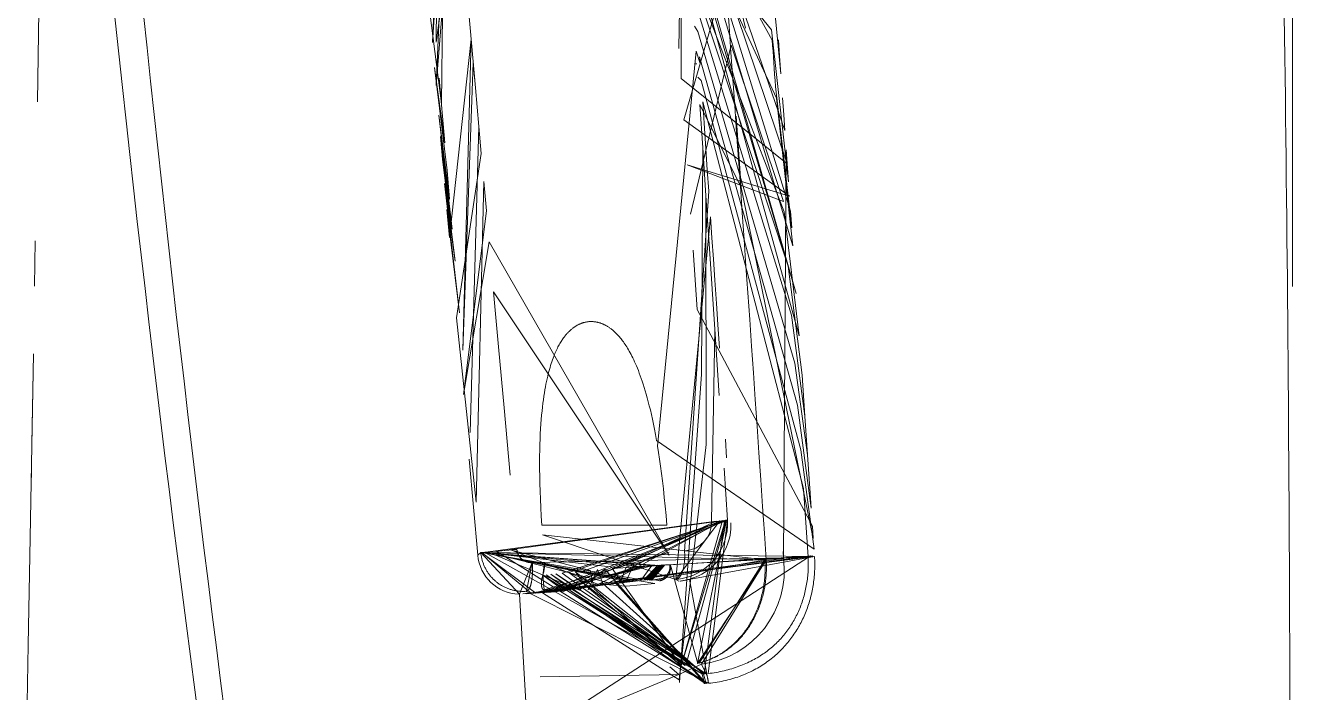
# Model space of a CAD drawing. Header units: millimetres. Extents: x 521 to 148073, y -17811 to 32040.
# Drawn here: x 59910.47 to 59957.07, y 10055.45 to 10079.98 of the extents above; entities that cross this region are included whole.
import ezdxf

# ---------------------------------------------------------------- set-up
doc = ezdxf.new("R2010")
doc.units = ezdxf.units.MM
doc.layers.add('Datové rozvody', color=6, linetype='Continuous')
doc.layers.add('PDF_Geometrie', color=7, linetype='Continuous', true_color=0xbdbdbd)

# ---------------------------------------------------------------- blocks, each defined once
blk = doc.blocks.new('projektor')
at = {"layer": 'PDF_Geometrie', "lineweight": 13}
for points in [[(86263.341, 14942.663), (86266.557, 14942.608), (86259.339, 14942.734), (86256.15, 14942.791), (86250.621, 14942.897)], [(86261.738, 14942.691), (86263.341, 14942.663)], [(86268.977, 14942.568), (86270.603, 14942.541)], [(86272.099, 14927.719), (86273.124, 14927.808), (86276.805, 14928.259), (86274.106, 14927.894), (86276.417, 14928.094)], [(86276.078, 14926.797), (86276.965, 14926.876), (86266.699, 14927.247), (86277.818, 14926.951), (86270.723, 14927.727), (86271.723, 14927.814), (86268.032, 14927.364), (86272.651, 14927.897), (86269.879, 14927.526), (86273.519, 14927.972), (86274.333, 14928.043), (86271.02, 14927.625), (86275.096, 14928.11), (86272.099, 14927.719)], [(86266.807, 14925.97), (86268.775, 14926.146), (86259.364, 14919.862), (86270.566, 14926.307), (86265.109, 14927.229), (86271.674, 14926.406), (86272.726, 14926.5), (86261.253, 14926.765), (86267.846, 14927.473), (86273.729, 14926.589)], [(86274.69, 14926.674), (86276.078, 14926.797), (86278.225, 14926.986), (86279.002, 14927.056), (86279.374, 14927.088), (86280.086, 14927.15), (86280.425, 14927.181), (86281.075, 14927.238), (86281.384, 14927.264), (86281.683, 14927.291), (86282.246, 14927.339), (86282.509, 14927.363), (86282.765, 14927.385), (86283.249, 14927.428)], [(86259.367, 14926.713), (86262.796, 14927.022)], [(86273.729, 14926.589), (86274.69, 14926.674), (86263.747, 14926.985)], [(86258.126, 14924.309), (86258.121, 14924.339), (86258.126, 14924.309), (86258.131, 14924.276), (86258.136, 14924.243), (86258.141, 14924.206), (86258.15, 14924.147), (86258.158, 14924.085), (86258.171, 14923.995), (86258.183, 14923.897), (86258.199, 14923.765), (86258.648, 14924.385), (86255.421, 14919.29), (86258.662, 14924.262), (86258.215, 14923.623), (86260.613, 14917.825), (86255.423, 14919.272), (86258.681, 14924.098), (86258.232, 14923.473), (86255.119, 14918.542), (86258.7, 14923.921), (86258.253, 14923.283), (86260.611, 14917.839), (86258.723, 14923.697), (86258.274, 14923.082), (86255.116, 14918.576), (86258.748, 14923.46), (86260.61, 14917.856), (86255.407, 14919.434), (86258.295, 14922.876), (86258.772, 14923.211), (86258.314, 14922.665), (86255.112, 14918.609), (86260.607, 14917.883), (86258.796, 14922.956), (86258.352, 14920.375), (86258.257, 14921.409), (86258.335, 14922.451), (86259.545, 14925.503), (86258.82, 14922.695), (86258.154, 14922.543), (86255.405, 14919.451), (86254.775, 14918.508), (86259.498, 14926.03), (86260.604, 14917.916), (86258.135, 14922.767), (86258.845, 14922.431), (86258.355, 14922.236), (86255.109, 14918.643), (86254.772, 14918.543), (86258.867, 14922.169), (86258.108, 14923.083), (86259.474, 14926.327), (86258.373, 14922.023), (86260.6, 14917.963), (86255.407, 14919.434), (86258.89, 14921.908), (86259.34, 14914.728), (86258.391, 14921.814), (86254.769, 14918.579), (86258.084, 14923.393), (86255.106, 14918.678), (86259.463, 14926.458), (86258.91, 14921.653), (86260.593, 14918.049), (86258.491, 14919.633), (86260.089, 14924.399), (86259.197, 14916.395), (86255.463, 14918.712), (86255.095, 14919.518), (86252.968, 14924.626), (86259.335, 14914.805), (86258.407, 14921.611), (86258.93, 14921.407), (86259.469, 14919.871), (86258.121, 14924.339), (86258.065, 14923.648), (86260.582, 14918.183), (86259.458, 14926.518), (86259.314, 14914.714), (86258.948, 14921.17), (86258.422, 14921.416), (86259.097, 14924.763), (86259.266, 14915.775), (86259.307, 14914.803), (86257.974, 14925.096), (86258.048, 14923.891), (86258.962, 14920.983), (86259.457, 14926.55), (86258.433, 14921.261), (86257.983, 14924.952), (86259.245, 14915.773), (86258.974, 14920.806), (86258.035, 14924.081), (86258.444, 14921.115), (86259.455, 14926.569), (86257.994, 14924.786), (86258.985, 14920.641), (86258.025, 14924.26), (86258.452, 14920.977), (86258.004, 14924.63), (86259.454, 14926.581), (86258.994, 14920.488), (86258.458, 14920.874), (86258.013, 14924.485), (86259, 14920.375), (86259.454, 14926.589), (86258.463, 14920.778), (86259.006, 14920.273), (86258.467, 14920.712), (86259.009, 14920.201), (86258.469, 14920.649), (86259.012, 14920.136), (86258.472, 14920.591), (86259.014, 14920.097), (86258.473, 14920.554), (86259.014, 14920.059), (86258.474, 14920.521), (86259.015, 14920.023), (86258.474, 14920.488), (86259.196, 14916.416)], [(86254.78, 14918.456), (86254.789, 14918.376), (86254.798, 14918.298), (86254.808, 14918.221), (86254.821, 14918.144), (86254.834, 14918.068), (86254.849, 14917.993), (86254.864, 14917.919), (86254.881, 14917.844), (86254.899, 14917.771), (86254.918, 14917.699), (86254.938, 14917.627), (86254.959, 14917.555), (86254.982, 14917.484), (86255.005, 14917.415), (86255.029, 14917.346), (86255.055, 14917.278), (86255.081, 14917.211), (86255.109, 14917.145), (86255.137, 14917.079), (86255.166, 14917.015), (86255.196, 14916.952), (86255.228, 14916.889), (86255.26, 14916.828), (86255.292, 14916.767), (86255.325, 14916.707), (86255.36, 14916.649), (86255.395, 14916.591), (86255.431, 14916.534), (86255.467, 14916.478), (86255.504, 14916.423), (86255.542, 14916.369), (86255.581, 14916.316), (86255.619, 14916.265), (86255.659, 14916.214), (86255.7, 14916.163), (86255.741, 14916.113), (86255.783, 14916.064), (86255.825, 14916.016), (86255.869, 14915.97), (86255.913, 14915.923), (86255.957, 14915.878), (86256.003, 14915.833), (86256.048, 14915.791), (86256.093, 14915.748), (86256.14, 14915.706), (86256.187, 14915.665), (86256.234, 14915.626), (86256.281, 14915.587), (86256.33, 14915.548), (86256.379, 14915.511), (86256.429, 14915.474), (86256.48, 14915.438), (86256.532, 14915.402), (86256.584, 14915.367), (86256.635, 14915.334), (86256.689, 14915.3), (86256.742, 14915.268), (86256.795, 14915.237), (86256.85, 14915.207), (86256.904, 14915.177), (86256.958, 14915.148), (86257.014, 14915.119), (86257.07, 14915.093), (86257.126, 14915.065), (86257.183, 14915.04), (86257.241, 14915.014), (86257.3, 14914.991), (86257.357, 14914.967), (86257.417, 14914.944), (86257.475, 14914.923), (86257.535, 14914.902), (86257.594, 14914.882), (86257.654, 14914.863), (86257.715, 14914.845), (86257.776, 14914.827), (86257.837, 14914.81), (86257.9, 14914.794), (86257.962, 14914.778), (86258.024, 14914.765), (86258.087, 14914.751), (86258.15, 14914.739), (86258.213, 14914.728), (86258.276, 14914.716), (86258.34, 14914.706), (86258.404, 14914.698), (86258.467, 14914.69), (86258.533, 14914.683), (86258.597, 14914.676), (86258.662, 14914.671), (86258.727, 14914.665), (86258.793, 14914.662), (86258.858, 14914.659), (86258.923, 14914.657), (86258.989, 14914.656), (86259.054, 14914.656), (86259.121, 14914.657), (86259.186, 14914.659), (86259.252, 14914.662), (86259.317, 14914.665), (86258.434, 14919.489), (86258.437, 14919.457), (86258.443, 14919.424), (86258.447, 14919.392), (86258.453, 14919.359), (86258.458, 14919.328), (86258.465, 14919.295), (86258.472, 14919.263), (86258.479, 14919.231), (86258.487, 14919.199), (86258.496, 14919.168), (86258.505, 14919.136), (86254.78, 14918.456), (86258.07, 14925.001), (86258.069, 14925.03), (86258.068, 14925.06), (86258.068, 14925.088), (86258.068, 14925.118), (86258.069, 14925.147), (86258.07, 14925.176), (86258.072, 14925.205), (86258.075, 14925.235), (86258.077, 14925.263), (86258.081, 14925.293), (86258.085, 14925.321), (86258.09, 14925.351), (86258.095, 14925.379), (86258.101, 14925.408), (86258.107, 14925.436), (86258.114, 14925.465), (86258.122, 14925.493), (86258.13, 14925.522), (86258.138, 14925.549), (86258.148, 14925.577), (86258.157, 14925.605), (86258.167, 14925.632), (86258.178, 14925.659), (86258.189, 14925.686), (86258.201, 14925.713), (86258.213, 14925.739), (86258.226, 14925.766), (86258.239, 14925.792), (86258.253, 14925.818), (86258.268, 14925.844), (86258.282, 14925.868), (86258.298, 14925.894), (86258.314, 14925.918), (86258.33, 14925.943), (86258.346, 14925.967), (86258.364, 14925.991), (86258.382, 14926.014), (86258.399, 14926.037), (86258.418, 14926.06), (86258.436, 14926.082), (86258.456, 14926.104), (86258.476, 14926.126), (86258.496, 14926.147), (86258.517, 14926.168), (86258.538, 14926.188), (86258.559, 14926.208), (86258.58, 14926.228), (86258.603, 14926.247), (86258.626, 14926.266), (86258.648, 14926.285), (86258.671, 14926.302), (86258.695, 14926.319), (86258.719, 14926.336), (86258.744, 14926.353), (86258.768, 14926.369), (86258.793, 14926.384), (86258.818, 14926.399), (86258.843, 14926.415), (86258.869, 14926.429), (86258.895, 14926.442), (86258.921, 14926.455), (86258.948, 14926.468), (86258.974, 14926.48), (86259.001, 14926.491), (86259.028, 14926.502), (86259.055, 14926.513), (86259.083, 14926.524), (86259.11, 14926.533), (86259.138, 14926.542), (86259.167, 14926.55), (86259.195, 14926.558), (86259.223, 14926.565), (86259.252, 14926.572), (86259.28, 14926.579), (86259.309, 14926.584), (86259.338, 14926.59), (86259.366, 14926.594), (86259.396, 14926.598), (86259.425, 14926.601), (86259.453, 14926.604), (86257.969, 14925.216), (86259.096, 14924.772), (86259.096, 14924.782), (86259.096, 14924.792), (86259.096, 14924.802), (86259.096, 14924.812), (86259.096, 14924.822), (86259.097, 14924.831), (86259.097, 14924.841), (86259.098, 14924.851), (86259.1, 14924.86), (86259.101, 14924.871), (86259.102, 14924.881), (86259.104, 14924.89), (86259.106, 14924.9), (86259.108, 14924.909), (86259.11, 14924.919), (86259.112, 14924.929), (86259.115, 14924.939), (86259.117, 14924.948), (86259.121, 14924.957), (86259.124, 14924.966), (86259.127, 14924.975), (86259.131, 14924.984), (86259.134, 14924.994), (86259.138, 14925.003), (86259.141, 14925.012), (86259.145, 14925.021), (86259.151, 14925.03), (86259.155, 14925.038), (86259.159, 14925.048), (86259.164, 14925.056), (86259.169, 14925.065), (86259.174, 14925.073), (86259.18, 14925.081), (86259.185, 14925.089), (86259.191, 14925.097), (86259.197, 14925.106), (86259.202, 14925.114), (86259.209, 14925.122), (86259.215, 14925.129), (86259.221, 14925.137), (86259.228, 14925.144), (86259.234, 14925.151), (86259.241, 14925.158), (86259.249, 14925.166), (86259.255, 14925.173), (86259.263, 14925.179), (86259.27, 14925.186), (86259.277, 14925.192), (86259.284, 14925.198), (86259.292, 14925.204), (86259.301, 14925.21), (86259.308, 14925.216), (86259.316, 14925.223), (86259.324, 14925.228), (86259.332, 14925.234), (86259.34, 14925.239), (86259.349, 14925.244), (86259.358, 14925.249), (86259.366, 14925.253), (86259.375, 14925.258), (86259.384, 14925.262), (86259.392, 14925.266), (86259.401, 14925.27), (86259.411, 14925.274), (86259.42, 14925.278), (86259.428, 14925.282), (86259.437, 14925.286), (86259.448, 14925.289), (86259.457, 14925.292), (86259.466, 14925.294), (86259.475, 14925.297), (86259.485, 14925.3), (86259.494, 14925.302), (86259.504, 14925.304), (86259.514, 14925.306), (86259.523, 14925.307), (86259.533, 14925.309), (86259.542, 14925.31), (86259.552, 14925.311), (86259.562, 14925.312), (86259.453, 14926.604), (86259.196, 14916.408)], [(86259.367, 14926.713), (86259.453, 14926.604)], [(86262.221, 14925.554), (86264.633, 14925.773), (86266.807, 14925.97)], [(86249.043, 14924.694), (86257.969, 14925.216)], [(86262.477, 14917.903), (86260.619, 14917.782), (86258.018, 14924.394), (86254.9, 14919.504)], [(86255.373, 14919.844), (86255.094, 14919.518), (86255.008, 14924.483)], [(86261.043, 14914.784), (86261.579, 14914.821), (86261.043, 14914.784), (86264.725, 14915.269), (86277.186, 14918.777), (86276.944, 14918.761), (86277.392, 14918.904), (86263.255, 14920.281), (86263.03, 14920.244), (86262.794, 14920.208), (86262.547, 14920.174), (86262.288, 14920.139), (86262.015, 14920.105), (86261.729, 14920.072), (86261.429, 14920.04), (86261.114, 14920.008), (86260.784, 14919.979), (86260.438, 14919.949), (86260.43, 14924.422), (86260.758, 14924.442), (86261.071, 14924.46), (86261.37, 14924.473), (86261.655, 14924.484), (86261.928, 14924.492), (86262.188, 14924.497), (86262.435, 14924.5), (86262.672, 14924.501), (86262.898, 14924.499), (86263.114, 14924.496), (86263.32, 14924.491), (86263.517, 14924.484), (86263.704, 14924.476), (86263.883, 14924.466), (86264.054, 14924.454), (86264.216, 14924.442), (86264.372, 14924.429), (86264.52, 14924.414), (86264.66, 14924.399), (86264.795, 14924.382), (86264.923, 14924.366), (86265.046, 14924.349), (86265.162, 14924.33), (86265.273, 14924.312), (86265.379, 14924.293), (86265.481, 14924.273), (86265.578, 14924.253), (86265.67, 14924.233), (86265.759, 14924.212), (86265.844, 14924.192), (86265.925, 14924.171), (86266.003, 14924.149), (86266.077, 14924.128), (86266.148, 14924.107), (86266.217, 14924.084), (86266.282, 14924.063), (86266.345, 14924.04), (86266.405, 14924.019), (86266.463, 14923.997), (86266.518, 14923.975), (86266.57, 14923.953), (86266.622, 14923.932), (86266.671, 14923.909), (86266.718, 14923.887), (86266.764, 14923.866), (86266.807, 14923.843), (86266.849, 14923.821), (86266.889, 14923.798), (86266.927, 14923.777), (86266.965, 14923.755), (86267.001, 14923.732), (86267.035, 14923.711), (86267.068, 14923.688), (86267.1, 14923.667), (86267.131, 14923.646), (86267.159, 14923.624), (86267.188, 14923.603), (86267.213, 14923.582), (86267.239, 14923.561), (86267.263, 14923.541), (86267.286, 14923.521), (86267.307, 14923.501), (86267.328, 14923.482), (86267.348, 14923.463), (86267.366, 14923.443), (86267.385, 14923.425), (86267.403, 14923.406), (86267.419, 14923.387), (86267.435, 14923.369), (86267.45, 14923.351), (86267.465, 14923.332), (86267.479, 14923.314), (86267.493, 14923.296), (86267.506, 14923.279), (86267.518, 14923.26), (86267.531, 14923.243), (86267.542, 14923.225), (86267.554, 14923.207), (86267.564, 14923.19), (86267.575, 14923.173), (86267.585, 14923.154), (86267.594, 14923.137), (86267.603, 14923.12), (86267.612, 14923.102), (86267.62, 14923.084), (86267.628, 14923.067), (86267.636, 14923.05), (86267.643, 14923.031), (86267.65, 14923.014), (86267.657, 14922.996), (86267.662, 14922.978), (86267.669, 14922.961), (86267.674, 14922.943), (86267.679, 14922.925), (86267.684, 14922.907), (86267.689, 14922.889), (86267.693, 14922.871), (86267.697, 14922.853), (86267.7, 14922.835), (86267.704, 14922.817), (86267.707, 14922.798), (86267.709, 14922.78), (86267.711, 14922.762), (86267.713, 14922.743), (86267.714, 14922.725), (86267.715, 14922.707), (86267.716, 14922.689), (86267.717, 14922.67), (86267.717, 14922.652), (86267.717, 14922.634), (86267.716, 14922.615), (86267.715, 14922.597), (86267.714, 14922.579), (86267.712, 14922.56), (86267.71, 14922.542), (86267.708, 14922.524), (86267.705, 14922.505), (86267.703, 14922.486), (86267.7, 14922.468), (86267.695, 14922.449), (86267.691, 14922.431), (86267.687, 14922.413), (86267.683, 14922.394), (86267.677, 14922.375), (86267.672, 14922.357), (86267.666, 14922.339), (86267.66, 14922.319), (86267.653, 14922.301), (86267.646, 14922.282), (86267.639, 14922.263), (86267.631, 14922.244), (86267.622, 14922.225), (86267.614, 14922.205), (86267.605, 14922.187), (86267.595, 14922.167), (86267.585, 14922.147), (86267.575, 14922.128), (86267.563, 14922.108), (86267.552, 14922.087), (86267.54, 14922.067), (86267.526, 14922.047), (86267.513, 14922.026), (86267.499, 14922.005), (86267.483, 14921.984), (86267.468, 14921.962), (86267.451, 14921.94), (86267.434, 14921.917), (86267.416, 14921.895), (86267.396, 14921.873), (86267.376, 14921.848), (86267.354, 14921.825), (86267.331, 14921.8), (86267.307, 14921.775), (86267.282, 14921.75), (86267.254, 14921.723), (86267.227, 14921.698), (86267.197, 14921.67), (86267.166, 14921.643), (86267.133, 14921.615), (86267.098, 14921.588), (86267.063, 14921.559), (86267.026, 14921.531), (86266.986, 14921.502), (86266.945, 14921.473), (86266.902, 14921.444), (86266.857, 14921.415), (86266.81, 14921.384), (86266.761, 14921.355), (86266.71, 14921.324), (86266.657, 14921.294), (86266.601, 14921.262), (86266.543, 14921.231), (86266.481, 14921.199), (86266.417, 14921.167), (86266.35, 14921.134), (86266.279, 14921.102), (86266.205, 14921.069), (86266.128, 14921.036), (86266.047, 14921.002), (86265.963, 14920.967), (86265.874, 14920.934), (86265.781, 14920.899), (86265.683, 14920.864), (86265.582, 14920.829), (86265.473, 14920.793), (86265.361, 14920.758), (86265.243, 14920.721), (86265.118, 14920.686), (86264.987, 14920.649), (86264.85, 14920.612), (86264.705, 14920.576), (86264.554, 14920.538), (86264.394, 14920.501), (86264.227, 14920.464), (86264.051, 14920.427), (86263.867, 14920.391), (86263.673, 14920.354), (86263.468, 14920.316), (86259.574, 14914.684), (86263.129, 14915.159), (86276.335, 14918.718), (86276.462, 14918.84)], [(86302.118, 14920.555), (86303.144, 14920.632), (86303.156, 14920.739), (86292.678, 14920.61), (86278.209, 14917.139)], [(86258.445, 14920.214), (86258.447, 14920.199), (86258.45, 14920.186), (86258.453, 14920.172), (86258.456, 14920.159), (86258.46, 14920.145), (86258.464, 14920.132), (86258.469, 14920.119), (86258.475, 14920.106), (86258.48, 14920.094), (86258.487, 14920.08), (86258.493, 14920.068), (86258.5, 14920.056), (86258.508, 14920.044), (86258.515, 14920.031), (86258.523, 14920.02), (86258.532, 14920.009), (86258.54, 14919.998), (86258.549, 14919.987), (86258.56, 14919.977), (86258.569, 14919.966), (86258.579, 14919.956), (86258.59, 14919.947), (86258.601, 14919.938), (86258.611, 14919.929), (86258.622, 14919.92), (86258.634, 14919.911), (86258.645, 14919.903), (86258.657, 14919.896), (86258.669, 14919.888), (86258.682, 14919.882), (86258.694, 14919.875), (86258.707, 14919.869), (86258.719, 14919.863), (86258.732, 14919.858), (86258.746, 14919.852), (86258.758, 14919.847), (86258.772, 14919.843), (86258.785, 14919.839), (86258.8, 14919.835), (86258.813, 14919.832), (86258.826, 14919.829), (86258.84, 14919.826), (86258.854, 14919.824), (86258.868, 14919.822), (86258.881, 14919.821), (86258.896, 14919.819), (86258.91, 14919.818), (86258.923, 14919.818), (86258.937, 14919.818), (86258.952, 14919.818), (86258.965, 14919.819), (86258.979, 14919.82), (86258.993, 14919.821), (86259.007, 14919.823), (86255.489, 14918.845), (86255.489, 14918.851), (86260.615, 14917.813), (86260.615, 14917.808), (86260.615, 14917.803), (86260.616, 14917.798), (86260.617, 14917.795), (86260.617, 14917.79), (86260.618, 14917.787), (86260.618, 14917.785), (86260.619, 14917.783), (86260.619, 14917.782), (86255.128, 14918.469), (86255.137, 14918.396), (86255.147, 14918.322), (86255.159, 14918.251), (86255.172, 14918.18), (86255.184, 14918.109), (86255.199, 14918.039), (86255.213, 14917.97), (86255.229, 14917.9), (86255.246, 14917.831), (86255.264, 14917.763), (86255.283, 14917.696), (86255.302, 14917.629), (86255.323, 14917.563), (86255.344, 14917.496), (86255.365, 14917.432), (86255.389, 14917.368), (86255.412, 14917.305), (86255.438, 14917.242), (86255.463, 14917.181), (86255.489, 14917.12), (86255.516, 14917.06), (86255.543, 14917.001), (86255.573, 14916.942), (86255.602, 14916.885), (86255.632, 14916.828), (86255.663, 14916.772), (86255.695, 14916.717), (86255.726, 14916.663), (86255.76, 14916.61), (86255.794, 14916.559), (86255.828, 14916.508), (86255.862, 14916.457), (86255.898, 14916.407), (86255.934, 14916.358), (86255.972, 14916.31), (86256.009, 14916.264), (86256.048, 14916.217), (86256.087, 14916.171), (86256.127, 14916.126), (86256.167, 14916.081), (86256.208, 14916.039), (86256.249, 14915.997), (86256.291, 14915.955), (86256.333, 14915.915), (86256.375, 14915.876), (86256.419, 14915.837), (86256.462, 14915.8), (86256.507, 14915.762), (86256.553, 14915.725), (86256.599, 14915.69), (86256.646, 14915.654), (86256.693, 14915.62), (86256.741, 14915.585), (86256.79, 14915.553), (86256.838, 14915.52), (86256.887, 14915.488), (86256.938, 14915.458), (86256.987, 14915.428), (86257.038, 14915.4), (86257.089, 14915.371), (86257.14, 14915.344), (86257.192, 14915.318), (86257.245, 14915.291), (86257.298, 14915.267), (86257.352, 14915.242), (86257.405, 14915.218), (86257.46, 14915.195), (86257.515, 14915.173), (86257.57, 14915.152), (86257.626, 14915.131), (86257.682, 14915.112), (86257.738, 14915.094), (86257.795, 14915.075), (86257.852, 14915.058), (86257.909, 14915.042), (86257.967, 14915.026), (86258.026, 14915.011), (86258.084, 14914.997), (86258.143, 14914.984), (86258.202, 14914.972), (86258.262, 14914.96), (86258.321, 14914.949), (86258.38, 14914.94), (86258.441, 14914.931), (86258.502, 14914.923), (86258.562, 14914.916), (86258.623, 14914.91), (86258.684, 14914.904), (86258.746, 14914.899), (86258.807, 14914.895), (86258.869, 14914.892), (86258.931, 14914.89), (86258.993, 14914.889), (86259.054, 14914.889), (86259.115, 14914.889), (86259.178, 14914.891), (86259.24, 14914.894), (86259.301, 14914.897)], [(86258.445, 14920.214), (86258.467, 14920.291)], [(86258.491, 14919.633), (86258.431, 14919.522)], [(86259.301, 14914.897), (86261.75, 14915.064), (86275.574, 14918.666), (86274.812, 14918.614), (86273.898, 14918.552), (86273.138, 14918.501), (86272.377, 14918.449), (86259.49, 14919.315), (86259.468, 14919.313), (86259.446, 14919.312), (86259.424, 14919.311), (86259.401, 14919.311), (86259.38, 14919.31), (86259.358, 14919.31), (86259.336, 14919.31), (86259.314, 14919.31), (86259.292, 14919.31), (86259.27, 14919.311), (86259.249, 14919.311), (86259.228, 14919.312), (86259.207, 14919.313), (86259.185, 14919.315), (86259.164, 14919.316), (86259.143, 14919.318), (86259.123, 14919.32), (86259.102, 14919.322), (86259.082, 14919.324), (86259.062, 14919.327), (86259.042, 14919.33), (86259.023, 14919.333), (86259.003, 14919.336), (86258.983, 14919.339), (86258.965, 14919.343), (86258.946, 14919.346), (86258.927, 14919.35), (86258.91, 14919.354), (86258.892, 14919.358), (86258.874, 14919.362), (86258.857, 14919.367), (86258.84, 14919.371), (86258.823, 14919.376), (86258.807, 14919.381), (86258.791, 14919.387), (86258.775, 14919.392), (86258.76, 14919.398), (86258.745, 14919.403), (86258.73, 14919.409), (86258.716, 14919.415), (86258.702, 14919.421), (86258.689, 14919.427), (86258.676, 14919.434), (86258.663, 14919.44), (86258.651, 14919.448), (86258.639, 14919.455), (86258.628, 14919.461), (86258.616, 14919.468), (86258.606, 14919.475), (86258.596, 14919.483), (86258.586, 14919.49), (86258.577, 14919.498), (86258.568, 14919.506), (86258.56, 14919.514), (86258.552, 14919.522), (86258.544, 14919.53), (86258.537, 14919.538), (86258.53, 14919.546), (86258.524, 14919.554), (86258.518, 14919.563), (86258.514, 14919.571), (86258.509, 14919.58), (86258.505, 14919.588), (86258.501, 14919.597), (86258.497, 14919.605), (86258.495, 14919.614), (86258.493, 14919.624), (86258.491, 14919.633), (86271.466, 14918.387), (86270.71, 14918.336), (86269.954, 14918.285), (86269.192, 14918.233), (86268.367, 14918.178), (86267.617, 14918.128), (86266.765, 14918.071)], [(86259.016, 14919.962), (86259.016, 14919.992)], [(86275.481, 14918.773), (86273.927, 14918.667), (86265.838, 14918.71), (86254.805, 14919.497)], [(86273.927, 14918.667), (86272.22, 14918.551), (86263.32, 14918.54), (86254.912, 14919.505)], [(86259.488, 14915.791), (86259.266, 14915.775), (86259.245, 14915.773), (86273.853, 14915.676), (86272.714, 14915.596), (86278.148, 14916.203), (86280.155, 14917.824), (86274.926, 14919.337), (86272.206, 14915.561), (86273.326, 14919.225), (86272.012, 14915.774), (86277.597, 14917.645), (86271.558, 14919.103)], [(86275.113, 14915.765), (86275.718, 14915.807), (86275.113, 14915.765), (86274.549, 14915.724), (86284.96, 14919.319)], [(86284.953, 14919.429), (86276.412, 14919.44), (86273.362, 14915.642), (86284.091, 14919.257)], [(86284.105, 14919.369), (86271.661, 14915.522), (86271.07, 14915.48), (86276.127, 14916.061), (86276.343, 14916.076), (86276.558, 14916.092), (86276.773, 14916.107), (86276.984, 14916.121), (86277.188, 14916.135), (86277.39, 14916.15), (86277.587, 14916.164), (86277.778, 14916.177), (86283.257, 14919.199)], [(86283.344, 14919.316), (86270.423, 14915.436), (86275.701, 14916.032), (86282.431, 14919.141)], [(86282.44, 14919.253), (86268.721, 14915.317), (86281.506, 14919.076)], [(86281.63, 14919.197), (86267.204, 14915.211), (86271.644, 14915.749), (86279.997, 14918.971)], [(86284.96, 14919.319), (86285.865, 14919.382), (86277.483, 14919.516)], [(86255.119, 14918.542), (86255.463, 14918.712)], [(86270.266, 14919.013), (86268.146, 14918.868), (86260.394, 14914.74), (86259.959, 14914.71), (86272.508, 14917.292), (86275.481, 14918.773)], [(86261.579, 14914.821), (86262.946, 14914.916), (86266.234, 14915.373), (86278.095, 14918.84), (86278.279, 14918.964)], [(86262.946, 14914.916), (86264.338, 14915.012), (86267.94, 14915.491), (86279.015, 14918.903), (86279.137, 14919.024)], [(86264.338, 14915.012), (86265.8, 14915.113), (86269.701, 14915.614), (86279.818, 14918.959), (86279.919, 14919.078)], [(86276.93, 14918.92), (86276.932, 14918.907)], [(86272.22, 14918.551), (86270.316, 14918.423), (86267.449, 14918.231), (86260.57, 14918.356)], [(86267.449, 14918.231), (86265.073, 14918.073)], [(86262.84, 14917.812), (86263.507, 14917.856)], [(86272.508, 14917.292), (86275.061, 14917.469)], [(86277.206, 14915.913), (86277.795, 14915.953), (86277.206, 14915.913), (86276.575, 14915.868), (86285.251, 14916.703)]]:
    blk.add_lwpolyline(points, dxfattribs=at)
for points in [[(86277.209, 14942.44), (86278.813, 14942.415), (86277.209, 14942.44), (86275.573, 14942.464)], [(86283.249, 14927.428), (86284.435, 14927.531), (86276.155, 14928.203), (86286.792, 14927.736), (86277.702, 14928.337), (86288.311, 14927.867), (86275.513, 14928.016), (86278.769, 14928.43), (86289.537, 14927.974), (86279.709, 14928.511), (86290.746, 14928.078), (86277.71, 14928.205)], [(86259.097, 14924.763), (86259.075, 14924.761), (86259.053, 14924.76), (86259.031, 14924.759), (86259.008, 14924.758), (86258.986, 14924.756), (86258.963, 14924.756), (86258.941, 14924.755), (86258.919, 14924.754), (86258.897, 14924.754), (86258.875, 14924.754), (86258.853, 14924.754), (86258.831, 14924.754), (86258.81, 14924.754), (86258.788, 14924.754), (86258.767, 14924.755), (86258.746, 14924.755), (86258.725, 14924.756), (86258.704, 14924.757), (86258.683, 14924.758), (86258.663, 14924.759), (86258.642, 14924.761), (86258.622, 14924.762), (86258.603, 14924.764), (86258.583, 14924.766), (86258.564, 14924.768), (86258.544, 14924.77), (86258.526, 14924.772), (86258.508, 14924.774), (86258.489, 14924.777), (86258.471, 14924.78), (86258.453, 14924.782), (86258.436, 14924.785), (86258.419, 14924.788), (86258.402, 14924.791), (86258.386, 14924.795), (86258.37, 14924.798), (86258.354, 14924.802), (86258.339, 14924.805), (86258.324, 14924.81), (86258.309, 14924.814), (86258.295, 14924.818), (86258.281, 14924.822), (86258.268, 14924.827), (86258.254, 14924.831), (86258.242, 14924.835), (86258.229, 14924.84), (86258.218, 14924.845), (86258.207, 14924.849), (86258.195, 14924.854), (86258.185, 14924.859), (86258.175, 14924.864), (86258.165, 14924.871), (86258.156, 14924.876), (86258.148, 14924.881), (86258.139, 14924.887), (86258.131, 14924.892), (86258.124, 14924.898), (86258.117, 14924.904), (86258.11, 14924.909), (86258.105, 14924.915), (86258.099, 14924.921), (86258.094, 14924.928), (86258.09, 14924.934), (86258.085, 14924.94), (86258.082, 14924.946), (86258.079, 14924.953), (86258.076, 14924.959), (86258.075, 14924.965)], [(86258.635, 14924.389), (86258.622, 14924.393), (86258.608, 14924.397), (86258.595, 14924.401), (86258.581, 14924.404), (86258.568, 14924.408), (86258.554, 14924.41), (86258.541, 14924.413), (86258.528, 14924.416), (86258.515, 14924.419), (86258.502, 14924.421), (86258.489, 14924.423), (86258.477, 14924.425), (86258.463, 14924.427), (86258.451, 14924.428), (86258.438, 14924.43), (86258.426, 14924.431), (86258.414, 14924.433), (86258.401, 14924.434), (86258.39, 14924.434), (86258.378, 14924.435), (86258.366, 14924.435), (86258.355, 14924.436), (86258.343, 14924.436), (86258.332, 14924.436), (86258.321, 14924.436), (86258.31, 14924.435), (86258.3, 14924.435), (86258.288, 14924.434), (86258.279, 14924.433), (86258.269, 14924.432), (86258.258, 14924.431), (86258.249, 14924.429), (86258.24, 14924.428), (86258.231, 14924.426), (86258.223, 14924.424), (86258.214, 14924.422), (86258.206, 14924.42), (86258.198, 14924.417), (86258.191, 14924.414), (86258.183, 14924.412), (86258.177, 14924.408), (86258.17, 14924.405), (86258.164, 14924.402), (86258.158, 14924.398), (86258.152, 14924.393), (86258.148, 14924.389), (86258.143, 14924.385), (86258.139, 14924.381), (86258.135, 14924.376), (86258.131, 14924.372), (86258.129, 14924.367), (86258.126, 14924.361), (86258.124, 14924.356), (86258.122, 14924.351), (86258.122, 14924.345), (86258.121, 14924.339), (86258.665, 14924.38), (86258.683, 14924.374), (86258.7, 14924.37), (86258.718, 14924.365), (86258.735, 14924.361), (86258.753, 14924.357), (86258.771, 14924.353), (86258.788, 14924.349), (86258.806, 14924.346), (86258.825, 14924.343), (86258.842, 14924.34), (86258.861, 14924.338), (86258.878, 14924.334), (86258.897, 14924.332), (86258.914, 14924.33), (86258.932, 14924.329), (86258.95, 14924.327), (86258.968, 14924.326), (86258.986, 14924.325), (86259.005, 14924.325), (86259.022, 14924.324), (86259.04, 14924.324), (86259.058, 14924.324), (86259.076, 14924.325), (86259.094, 14924.326), (86259.111, 14924.327)], [(86255.488, 14918.851), (86255.498, 14918.817), (86255.512, 14918.764), (86255.527, 14918.711), (86255.543, 14918.658), (86255.56, 14918.605), (86255.579, 14918.553), (86255.598, 14918.503), (86255.618, 14918.451), (86255.639, 14918.4), (86255.661, 14918.35), (86255.685, 14918.3), (86255.708, 14918.25), (86255.734, 14918.201), (86255.76, 14918.153), (86255.786, 14918.105), (86255.814, 14918.057), (86255.843, 14918.01), (86255.872, 14917.963), (86255.903, 14917.917), (86255.934, 14917.872), (86255.967, 14917.826), (86256, 14917.782), (86256.034, 14917.738), (86256.069, 14917.695), (86256.105, 14917.652), (86256.141, 14917.61), (86256.178, 14917.569), (86256.216, 14917.527), (86256.255, 14917.487), (86256.295, 14917.448), (86256.335, 14917.408), (86256.377, 14917.37), (86256.418, 14917.333), (86256.461, 14917.295), (86256.504, 14917.259), (86256.548, 14917.224), (86256.593, 14917.188), (86256.639, 14917.154), (86256.685, 14917.12), (86256.732, 14917.088), (86256.779, 14917.055), (86256.827, 14917.024), (86256.875, 14916.993), (86256.925, 14916.963), (86256.975, 14916.934), (86257.025, 14916.906), (86257.076, 14916.878), (86257.128, 14916.852), (86257.18, 14916.825), (86257.233, 14916.8), (86257.285, 14916.775), (86257.339, 14916.752), (86257.393, 14916.729), (86257.448, 14916.707), (86257.503, 14916.686), (86257.558, 14916.665), (86257.614, 14916.645), (86257.67, 14916.627), (86257.726, 14916.608), (86257.783, 14916.592), (86257.84, 14916.575), (86257.898, 14916.56), (86257.956, 14916.545), (86258.014, 14916.531), (86258.072, 14916.519), (86258.131, 14916.507), (86258.19, 14916.496), (86258.249, 14916.485), (86258.309, 14916.476), (86258.368, 14916.467), (86258.427, 14916.46), (86258.488, 14916.453), (86258.548, 14916.447), (86258.608, 14916.442), (86258.668, 14916.438), (86258.728, 14916.434), (86258.788, 14916.431), (86258.849, 14916.43), (86258.91, 14916.429), (86258.97, 14916.429), (86259.031, 14916.43), (86259.092, 14916.432), (86259.152, 14916.435), (86259.197, 14916.439), (86255.502, 14918.794), (86255.515, 14918.744), (86255.53, 14918.694), (86255.545, 14918.644), (86255.561, 14918.594), (86255.578, 14918.544), (86255.596, 14918.496), (86255.615, 14918.448), (86255.634, 14918.4), (86255.655, 14918.352), (86255.676, 14918.305), (86255.697, 14918.258), (86255.72, 14918.212), (86255.744, 14918.166), (86255.769, 14918.121), (86255.793, 14918.075), (86255.819, 14918.032), (86255.846, 14917.987), (86255.873, 14917.944), (86255.9, 14917.9), (86255.93, 14917.859), (86255.959, 14917.816), (86255.989, 14917.775), (86256.02, 14917.734), (86256.052, 14917.693), (86256.084, 14917.653), (86256.117, 14917.613), (86256.151, 14917.575), (86256.185, 14917.536), (86256.219, 14917.499), (86256.255, 14917.461), (86256.291, 14917.424), (86256.328, 14917.388), (86256.365, 14917.352), (86256.404, 14917.316), (86256.443, 14917.282), (86256.482, 14917.248), (86256.522, 14917.215), (86256.562, 14917.182), (86256.603, 14917.15), (86256.645, 14917.118), (86256.687, 14917.087), (86256.73, 14917.056), (86256.774, 14917.027), (86256.817, 14916.997), (86256.861, 14916.969), (86256.906, 14916.941), (86256.952, 14916.914), (86256.998, 14916.886), (86257.044, 14916.861), (86257.091, 14916.834), (86257.139, 14916.81), (86257.187, 14916.785), (86257.235, 14916.762), (86257.283, 14916.74), (86257.333, 14916.717), (86257.383, 14916.696), (86257.433, 14916.675), (86257.483, 14916.654), (86257.535, 14916.635), (86257.586, 14916.617), (86257.637, 14916.598), (86257.69, 14916.581), (86257.742, 14916.564), (86257.796, 14916.548), (86257.848, 14916.533), (86257.901, 14916.519), (86257.956, 14916.505), (86258.009, 14916.491), (86258.065, 14916.479), (86258.119, 14916.468), (86258.174, 14916.457), (86258.229, 14916.447), (86258.284, 14916.438), (86258.34, 14916.428), (86258.396, 14916.421), (86258.453, 14916.414), (86258.509, 14916.408), (86258.566, 14916.402), (86258.623, 14916.398), (86258.68, 14916.394), (86258.737, 14916.391), (86258.795, 14916.389), (86258.852, 14916.387), (86258.909, 14916.386), (86258.967, 14916.387), (86259.024, 14916.387), (86259.081, 14916.389), (86259.139, 14916.392), (86259.197, 14916.395)], [(86276.932, 14918.907), (86276.933, 14918.896), (86276.934, 14918.892), (86276.935, 14918.888), (86276.935, 14918.884), (86276.935, 14918.881), (86276.935, 14918.878), (86276.936, 14918.876), (86276.936, 14918.874)], [(86259.196, 14916.416), (86259.196, 14916.419), (86259.196, 14916.422), (86259.196, 14916.425), (86259.196, 14916.427), (86259.196, 14916.43), (86259.196, 14916.432), (86259.196, 14916.434), (86259.196, 14916.435), (86259.197, 14916.437), (86259.197, 14916.438), (86259.197, 14916.439)]]:
    blk.add_lwpolyline(points, close=True, dxfattribs=at)
for centre, radius, start, end in [((86377.547, 14002.898), 942.005, 94.422285, 99.116714), ((86386.04, 13905.22), 1039.007, 94.474391, 98.708414), ((86259.495, 14925.192), 1.526, 94.8143, 178.0128), ((85715.249, 22880.93), 7983.089, 273.9070167, 274.3467088), ((86257.93, 14920.387), 0.546, 349.8624, 3.2704), ((86258.972, 14920.342), 0.507, 187.3042, 274.2814), ((86260.499, 14919.793), 2.015, 185.6491, 273.4064), ((86258.346, 14919.929), 0.671, 352.0858, 1.6701), ((86260.522, 14919.365), 1.01, 183.8489, 272.7128), ((86254.703, 14919.632), 1.02, 273.5588, 292.5858), ((86258.826, 14919.138), 3.391, 187.2178, 277.0931), ((86260.567, 14919.748), 2.152, 197.2032, 221.1784), ((86254.708, 14919.451), 0.998, 274.146, 293.676), ((86260.425, 14919.615), 1.957, 220.9766, 272.8274), ((86248.936, 17056.363), 2158.707, 269.86724, 271.095236), ((86273.113, 17020.624), 2123.062, 269.888307, 270.380267)]:
    blk.add_arc(centre, radius, start, end, dxfattribs=at)

msp = doc.modelspace()

# ---------------------------------------------------------------- block references
at = {"layer": 'Datové rozvody', "xscale": 1.027900945623324, "yscale": 1.027900945623324, "zscale": 1.027900945623324, "rotation": 90.00000000000024}
msp.add_blockref('projektor', (75270.286, -78605.574), dxfattribs=at)

doc.saveas('drawing.dxf')
